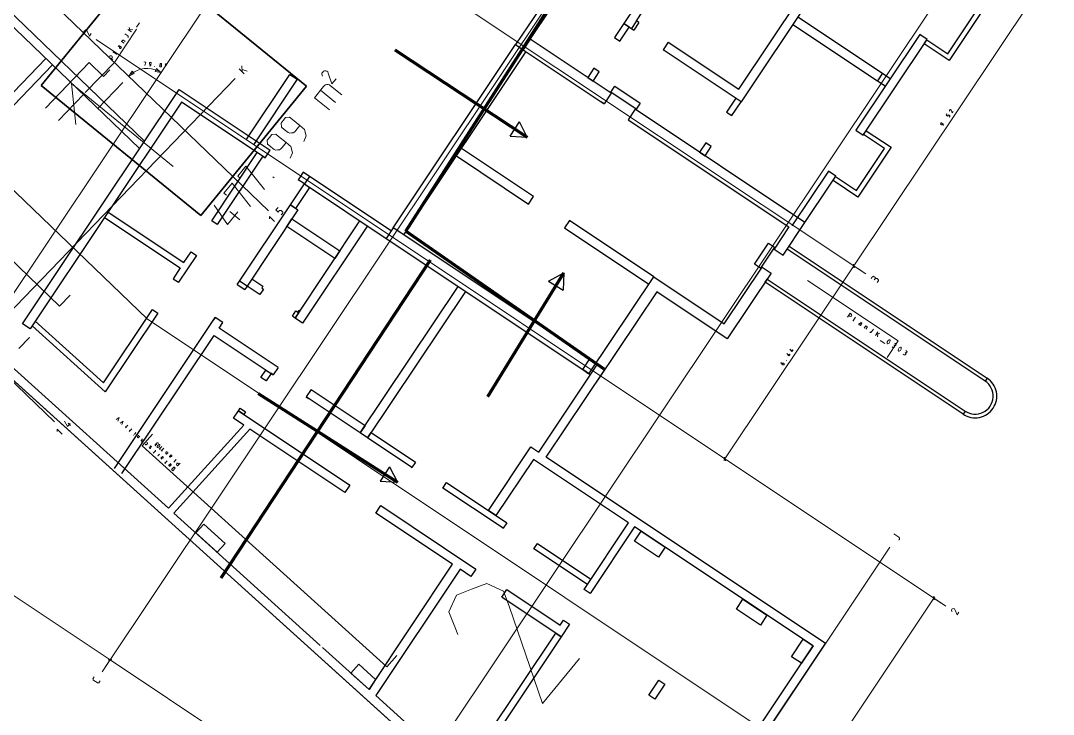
# Model space of a CAD drawing. Header units: metres. Extents: x 2680825 to 2680948, y 1252357 to 1252484.
# Drawn here: x 2680866.26 to 2680894.88, y 1252369.24 to 1252388.48 of the extents above; entities that cross this region are included whole.
import ezdxf

# ---------------------------------------------------------------- set-up
doc = ezdxf.new("R2010")
doc.units = ezdxf.units.M
doc.layers.add('0_BemassungAdo', color=5, linetype='Continuous', lineweight=0)
doc.layers.add('Bemaßung', color=7, linetype='Continuous', lineweight=13)
doc.layers.add('etappierung', color=7, linetype='Continuous')
doc.layers.add('geometrie', color=7, linetype='Continuous')
doc.layers.get('0_BemassungAdo').off()

# ---------------------------------------------------------------- blocks, each defined once
blk = doc.blocks.new('asdölkfasdiouhqreq')
at = {"layer": 'Bemaßung'}
for p, q in [((24.388, 35.534), (24.393, 35.546)), ((24.393, 35.546), (24.403, 35.569)), ((24.403, 35.569), (24.43, 35.578)), ((24.474, 35.509), (24.404, 35.367)), ((24.43, 35.578), (24.452, 35.568)), ((24.452, 35.568), (24.475, 35.558)), ((24.485, 35.531), (24.474, 35.509)), ((24.475, 35.558), (24.485, 35.531)), ((24.404, 35.367), (24.493, 35.376)), ((22.264, 34.114), (23.072, 34.923)), ((23.072, 34.923), (23.072, 31.286)), ((25.086, 34.553), (25.077, 34.649)), ((25.232, 34.539), (25.221, 34.662)), ((25.289, 34.669), (25.228, 34.587)), ((24.295, 34.574), (24.33, 34.577)), ((24.307, 34.45), (24.295, 34.574)), ((24.336, 34.508), (24.302, 34.505)), ((24.33, 34.577), (24.349, 34.579)), ((24.355, 34.51), (24.336, 34.508)), ((24.349, 34.579), (24.365, 34.565)), ((24.369, 34.527), (24.355, 34.51)), ((24.365, 34.565), (24.367, 34.546)), ((24.367, 34.546), (24.369, 34.527)), ((24.48, 34.591), (24.491, 34.482)), ((24.491, 34.482), (24.491, 34.478)), ((24.491, 34.478), (24.493, 34.475)), ((24.493, 34.475), (24.496, 34.473)), ((24.496, 34.473), (24.499, 34.47)), ((24.499, 34.47), (24.502, 34.469)), ((24.502, 34.469), (24.506, 34.469)), ((24.674, 34.518), (24.683, 34.528)), ((24.675, 34.506), (24.674, 34.518)), ((24.676, 34.495), (24.675, 34.506)), ((24.676, 34.569), (24.704, 34.571)), ((24.687, 34.487), (24.676, 34.495)), ((24.683, 34.528), (24.694, 34.529)), ((24.698, 34.488), (24.687, 34.487)), ((24.694, 34.529), (24.728, 34.532)), ((24.732, 34.491), (24.698, 34.488)), ((24.704, 34.571), (24.709, 34.572)), ((24.709, 34.572), (24.715, 34.57)), ((24.715, 34.57), (24.719, 34.567)), ((24.719, 34.567), (24.723, 34.563)), ((24.723, 34.563), (24.726, 34.558)), ((24.726, 34.558), (24.726, 34.553)), ((24.726, 34.553), (24.732, 34.491)), ((24.854, 34.586), (24.889, 34.589)), ((24.862, 34.504), (24.854, 34.586)), ((24.889, 34.589), (24.894, 34.59)), ((24.894, 34.59), (24.9, 34.588)), ((24.9, 34.588), (24.904, 34.584)), ((24.904, 34.584), (24.908, 34.581)), ((24.908, 34.581), (24.911, 34.576)), ((24.911, 34.576), (24.911, 34.571)), ((24.911, 34.571), (24.917, 34.509)), ((25.047, 34.521), (25.061, 34.523)), ((25.061, 34.523), (25.068, 34.523)), ((25.068, 34.523), (25.075, 34.527)), ((25.075, 34.527), (25.08, 34.533)), ((25.08, 34.533), (25.084, 34.538)), ((25.084, 34.538), (25.087, 34.545)), ((25.087, 34.545), (25.086, 34.553)), ((25.301, 34.546), (25.251, 34.618)), ((25.421, 34.516), (25.572, 34.53)), ((24.836, 33.707), (24.742, 33.67)), ((24.802, 33.737), (24.811, 33.743)), ((24.811, 33.743), (24.836, 33.707)), ((24.834, 33.544), (24.818, 33.557)), ((24.856, 33.543), (24.834, 33.544)), ((24.856, 33.583), (24.857, 33.589)), ((24.857, 33.577), (24.856, 33.583)), ((24.872, 33.554), (24.856, 33.543)), ((24.857, 33.589), (24.858, 33.594)), ((24.86, 33.572), (24.857, 33.577)), ((24.858, 33.594), (24.862, 33.599)), ((24.872, 33.554), (24.86, 33.572)), ((24.862, 33.599), (24.866, 33.602)), ((24.866, 33.602), (24.875, 33.609)), ((24.9, 33.572), (24.872, 33.554)), ((24.875, 33.609), (24.885, 33.615)), ((24.885, 33.615), (24.899, 33.613)), ((24.899, 33.613), (24.906, 33.603)), ((24.91, 33.579), (24.9, 33.572)), ((24.906, 33.603), (24.912, 33.593)), ((24.912, 33.593), (24.91, 33.579)), ((24.894, 33.444), (24.898, 33.447)), ((24.984, 33.327), (24.981, 33.314)), ((24.981, 33.314), (24.988, 33.304)), ((24.994, 33.334), (24.984, 33.327)), ((24.988, 33.304), (24.995, 33.294)), ((25.003, 33.34), (24.994, 33.334)), ((24.995, 33.294), (25.008, 33.291)), ((25.013, 33.347), (25.003, 33.34)), ((25.008, 33.291), (25.018, 33.298)), ((25.027, 33.344), (25.013, 33.347)), ((25.018, 33.298), (25.027, 33.304)), ((25.029, 33.357), (25.027, 33.344)), ((25.033, 33.334), (25.027, 33.344)), ((25.027, 33.304), (25.037, 33.31)), ((25.039, 33.364), (25.029, 33.357)), ((25.04, 33.324), (25.033, 33.334)), ((25.037, 33.31), (25.04, 33.324)), ((25.049, 33.371), (25.039, 33.364)), ((25.04, 33.324), (25.054, 33.321)), ((25.063, 33.368), (25.049, 33.371)), ((25.054, 33.321), (25.064, 33.328)), ((25.07, 33.358), (25.063, 33.368)), ((25.064, 33.328), (25.074, 33.335)), ((25.076, 33.348), (25.07, 33.358)), ((25.074, 33.335), (25.076, 33.348)), ((25.118, 33.24), (25.116, 33.23)), ((25.116, 33.23), (25.121, 33.222)), ((25.126, 33.245), (25.118, 33.24)), ((25.121, 33.222), (25.126, 33.215)), ((25.133, 33.25), (25.126, 33.245)), ((25.126, 33.215), (25.137, 33.213)), ((25.143, 33.248), (25.133, 33.25)), ((25.137, 33.213), (25.144, 33.218)), ((25.148, 33.241), (25.143, 33.248)), ((25.144, 33.218), (25.152, 33.223)), ((25.154, 33.233), (25.148, 33.241)), ((25.152, 33.223), (25.154, 33.233)), ((26.305, 31.384), (26.322, 31.584)), ((26.433, 31.575), (26.312, 31.462)), ((26.417, 31.374), (26.358, 31.505)), ((22.958, 29.731), (22.778, 29.103)), ((23.384, 29.641), (23.384, 29.731)), ((23.384, 29.731), (23.744, 29.731)), ((23.744, 29.731), (23.564, 28.923)), ((23.991, 29.641), (23.991, 29.731)), ((23.991, 29.731), (24.35, 29.731)), ((24.35, 29.731), (24.17, 28.923)), ((25.203, 29.651), (25.283, 29.731)), ((25.203, 29.552), (25.203, 29.651)), ((25.203, 29.462), (25.203, 29.552)), ((25.283, 29.731), (25.382, 29.731)), ((25.382, 29.731), (25.481, 29.731)), ((25.481, 29.731), (25.562, 29.651)), ((25.562, 29.651), (25.562, 29.552)), ((25.562, 29.552), (25.562, 29.282)), ((25.809, 29.651), (25.889, 29.731)), ((25.809, 29.552), (25.809, 29.651)), ((25.809, 29.462), (25.809, 29.552)), ((25.889, 29.731), (25.988, 29.731)), ((25.988, 29.731), (26.087, 29.731)), ((26.087, 29.731), (26.168, 29.651)), ((26.168, 29.651), (26.168, 29.552)), ((26.168, 29.552), (26.168, 29.282)), ((27.627, 29.664), (27.639, 29.686)), ((27.794, 29.597), (27.627, 29.327)), ((27.639, 29.686), (27.655, 29.714)), ((27.655, 29.714), (27.685, 29.731)), ((27.685, 29.731), (27.717, 29.731)), ((27.717, 29.731), (27.749, 29.731)), ((27.749, 29.731), (27.778, 29.714)), ((27.778, 29.714), (27.794, 29.686)), ((27.794, 29.686), (27.81, 29.659)), ((27.81, 29.624), (27.794, 29.597)), ((27.81, 29.659), (27.81, 29.624)), ((23.093, 29.282), (23.093, 28.923)), ((25.203, 29.414), (25.203, 29.462)), ((25.222, 29.369), (25.203, 29.414)), ((25.255, 29.335), (25.222, 29.369)), ((25.289, 29.301), (25.255, 29.335)), ((25.335, 29.282), (25.289, 29.301)), ((25.382, 29.282), (25.335, 29.282)), ((25.562, 29.282), (25.382, 29.282)), ((25.562, 29.282), (25.562, 29.116)), ((25.809, 29.414), (25.809, 29.462)), ((25.828, 29.369), (25.809, 29.414)), ((25.861, 29.335), (25.828, 29.369)), ((25.895, 29.301), (25.861, 29.335)), ((25.941, 29.282), (25.895, 29.301)), ((25.988, 29.282), (25.941, 29.282)), ((26.168, 29.282), (25.988, 29.282)), ((26.168, 29.282), (26.168, 29.116)), ((27.021, 28.923), (27.021, 29.462)), ((27.021, 29.462), (27.425, 29.462)), ((27.29, 28.923), (27.29, 29.462)), ((27.425, 29.462), (27.461, 29.462)), ((27.461, 29.462), (27.495, 29.448)), ((27.495, 29.448), (27.52, 29.422)), ((27.52, 29.422), (27.545, 29.397)), ((27.545, 29.397), (27.56, 29.363)), ((27.56, 29.363), (27.56, 29.327)), ((27.56, 29.327), (27.56, 28.923)), ((27.627, 29.327), (27.806, 29.327)), ((15.34, 29.137), (15.389, 29.178)), ((15.389, 29.178), (15.372, 28.977)), ((15.69, 29.153), (15.632, 29.001)), ((15.632, 29.001), (15.744, 28.992)), ((15.714, 29.039), (15.707, 28.95)), ((22.778, 29.103), (23.227, 29.103)), ((24.597, 28.923), (24.597, 28.968)), ((25.452, 28.97), (25.292, 28.923)), ((25.562, 29.116), (25.452, 28.97)), ((26.058, 28.97), (25.898, 28.923)), ((26.168, 29.116), (26.058, 28.97)), ((23.632, 28.304), (23.681, 28.345)), ((23.681, 28.345), (23.664, 28.144)), ((16.728, 28.043), (16.631, 28.08)), ((23.965, 28.119), (23.92, 28.123)), ((23.937, 28.323), (23.93, 28.234)), ((23.93, 28.234), (23.974, 28.23)), ((24.026, 28.316), (23.937, 28.323)), ((23.977, 28.118), (23.965, 28.119)), ((23.974, 28.23), (23.986, 28.23)), ((23.989, 28.122), (23.977, 28.118)), ((23.986, 28.23), (23.997, 28.224)), ((23.998, 28.129), (23.989, 28.122)), ((23.997, 28.224), (24.005, 28.215)), ((24.007, 28.137), (23.998, 28.129)), ((24.005, 28.215), (24.012, 28.206)), ((24.012, 28.148), (24.007, 28.137)), ((24.012, 28.206), (24.016, 28.194)), ((24.013, 28.16), (24.012, 28.148)), ((24.015, 28.182), (24.013, 28.16)), ((24.016, 28.194), (24.015, 28.182)), ((16.62, 27.868), (16.72, 27.896)), ((16.72, 27.896), (16.624, 27.933)), ((16.628, 28.015), (16.728, 28.043)), ((16.704, 27.58), (16.606, 27.585)), ((16.711, 27.727), (16.613, 27.732)), ((16.638, 27.572), (16.64, 27.605)), ((16.646, 27.719), (16.647, 27.752)), ((16.603, 27.427), (16.598, 27.427)), ((16.623, 27.278), (16.624, 27.306)), ((16.688, 27.275), (16.623, 27.278)), ((16.624, 27.306), (16.625, 27.31)), ((16.625, 27.31), (16.627, 27.314)), ((16.627, 27.314), (16.63, 27.317)), ((16.63, 27.317), (16.633, 27.32)), ((16.696, 27.422), (16.631, 27.425)), ((16.633, 27.32), (16.637, 27.321)), ((16.637, 27.321), (16.642, 27.321)), ((16.642, 27.321), (16.691, 27.319)), ((16.681, 27.128), (16.583, 27.133)), ((16.61, 27.017), (16.609, 27.001)), ((16.609, 27.001), (16.609, 26.997)), ((16.609, 26.997), (16.61, 26.992)), ((16.61, 26.992), (16.613, 26.989)), ((16.613, 26.989), (16.616, 26.986)), ((16.616, 27.132), (16.617, 27.159)), ((16.616, 26.986), (16.62, 26.984)), ((16.617, 27.163), (16.619, 27.167)), ((16.617, 27.159), (16.617, 27.163)), ((16.619, 27.167), (16.622, 27.17)), ((16.62, 26.984), (16.624, 26.984)), ((16.622, 27.17), (16.626, 27.173)), ((16.624, 26.984), (16.657, 26.982)), ((16.626, 27.173), (16.63, 27.174)), ((16.63, 27.174), (16.634, 27.174)), ((16.634, 27.174), (16.683, 27.172)), ((16.657, 26.982), (16.661, 26.982)), ((16.661, 26.982), (16.666, 26.983)), ((16.666, 26.983), (16.669, 26.986)), ((16.669, 26.986), (16.672, 26.989)), ((16.672, 26.989), (16.674, 26.993)), ((16.674, 26.998), (16.675, 27.014)), ((16.674, 26.993), (16.674, 26.998)), ((16.56, 26.692), (16.647, 26.688)), ((16.601, 26.851), (16.602, 26.86)), ((16.601, 26.845), (16.601, 26.851)), ((16.605, 26.839), (16.601, 26.845)), ((16.602, 26.86), (16.604, 26.868)), ((16.604, 26.868), (16.608, 26.875)), ((16.611, 26.837), (16.605, 26.839)), ((16.617, 26.836), (16.611, 26.837)), ((16.624, 26.838), (16.617, 26.836)), ((16.627, 26.844), (16.624, 26.838)), ((16.642, 26.871), (16.627, 26.844)), ((16.645, 26.877), (16.642, 26.871)), ((16.651, 26.88), (16.645, 26.877)), ((16.647, 26.688), (16.65, 26.688)), ((16.65, 26.688), (16.653, 26.689)), ((16.657, 26.878), (16.651, 26.88)), ((16.653, 26.689), (16.655, 26.691)), ((16.655, 26.691), (16.657, 26.693)), ((16.664, 26.876), (16.657, 26.878)), ((16.657, 26.693), (16.659, 26.695)), ((16.659, 26.695), (16.659, 26.698)), ((16.66, 26.835), (16.664, 26.844)), ((16.668, 26.871), (16.664, 26.876)), ((16.664, 26.844), (16.667, 26.854)), ((16.667, 26.864), (16.668, 26.871)), ((16.667, 26.854), (16.667, 26.864)), ((16.772, 26.608), (16.751, 26.631)), ((16.751, 26.631), (16.849, 26.626)), ((16.758, 26.712), (16.755, 26.708)), ((16.755, 26.708), (16.755, 26.704)), ((16.755, 26.704), (16.755, 26.7)), ((16.755, 26.7), (16.757, 26.696)), ((16.757, 26.696), (16.76, 26.693)), ((16.758, 26.756), (16.759, 26.777)), ((16.761, 26.715), (16.758, 26.712)), ((16.759, 26.79), (16.77, 26.799)), ((16.759, 26.777), (16.759, 26.79)), ((16.76, 26.693), (16.786, 26.677)), ((16.789, 26.728), (16.761, 26.715)), ((16.77, 26.799), (16.782, 26.798)), ((16.782, 26.798), (16.794, 26.798)), ((16.786, 26.677), (16.819, 26.675)), ((16.822, 26.726), (16.789, 26.728)), ((16.794, 26.798), (16.803, 26.787)), ((16.803, 26.787), (16.802, 26.775)), ((16.802, 26.775), (16.803, 26.781)), ((16.802, 26.764), (16.802, 26.775)), ((16.803, 26.781), (16.805, 26.786)), ((16.805, 26.786), (16.81, 26.79)), ((16.81, 26.79), (16.814, 26.794)), ((16.814, 26.794), (16.82, 26.796)), ((16.819, 26.675), (16.847, 26.688)), ((16.82, 26.796), (16.825, 26.796)), ((16.848, 26.71), (16.822, 26.726)), ((16.825, 26.796), (16.836, 26.795)), ((16.836, 26.795), (16.842, 26.795)), ((16.842, 26.795), (16.847, 26.793)), ((16.847, 26.793), (16.851, 26.788)), ((16.847, 26.688), (16.851, 26.691)), ((16.851, 26.707), (16.848, 26.71)), ((16.851, 26.788), (16.855, 26.784)), ((16.853, 26.703), (16.851, 26.707)), ((16.851, 26.691), (16.853, 26.695)), ((16.853, 26.699), (16.853, 26.703)), ((16.853, 26.695), (16.853, 26.699)), ((16.855, 26.784), (16.857, 26.778)), ((16.857, 26.772), (16.856, 26.751)), ((16.857, 26.778), (16.857, 26.772)), ((16.558, 26.545), (16.553, 26.545)), ((16.578, 26.402), (16.579, 26.424)), ((16.579, 26.424), (16.58, 26.428)), ((16.58, 26.428), (16.582, 26.432)), ((16.582, 26.432), (16.585, 26.435)), ((16.585, 26.435), (16.588, 26.438)), ((16.651, 26.54), (16.586, 26.544)), ((16.588, 26.438), (16.592, 26.44)), ((16.592, 26.44), (16.597, 26.439)), ((16.597, 26.439), (16.646, 26.437)), ((16.611, 26.411), (16.613, 26.439)), ((16.611, 26.402), (16.611, 26.411)), ((16.618, 26.395), (16.611, 26.402)), ((16.627, 26.394), (16.618, 26.395)), ((16.636, 26.394), (16.627, 26.394)), ((16.644, 26.401), (16.636, 26.394)), ((16.646, 26.437), (16.644, 26.41)), ((16.644, 26.41), (16.644, 26.401)), ((16.768, 26.534), (16.748, 26.557)), ((16.748, 26.557), (16.846, 26.552)), ((16.772, 26.387), (16.773, 26.414)), ((16.837, 26.383), (16.772, 26.387)), ((16.773, 26.418), (16.775, 26.422)), ((16.773, 26.414), (16.773, 26.418)), ((16.775, 26.422), (16.778, 26.425)), ((16.778, 26.425), (16.782, 26.428)), ((16.782, 26.428), (16.786, 26.43)), ((16.786, 26.43), (16.79, 26.429)), ((16.79, 26.429), (16.839, 26.427)), ((16.636, 26.257), (16.538, 26.262)), ((16.563, 26.113), (16.564, 26.125)), ((16.573, 26.102), (16.563, 26.113)), ((16.564, 26.125), (16.565, 26.137)), ((16.565, 26.137), (16.575, 26.146)), ((16.57, 26.25), (16.572, 26.282)), ((16.585, 26.102), (16.573, 26.102)), ((16.575, 26.146), (16.587, 26.145)), ((16.612, 26.1), (16.585, 26.102)), ((16.587, 26.145), (16.598, 26.145)), ((16.598, 26.145), (16.596, 26.101)), ((16.616, 26.1), (16.612, 26.1)), ((16.621, 26.102), (16.616, 26.1)), ((16.624, 26.105), (16.621, 26.102)), ((16.627, 26.107), (16.624, 26.105)), ((16.629, 26.111), (16.627, 26.107)), ((16.631, 26.143), (16.629, 26.116)), ((16.629, 26.116), (16.629, 26.111)), ((16.724, 26.094), (16.811, 26.09)), ((16.764, 26.245), (16.766, 26.267)), ((16.766, 26.271), (16.768, 26.275)), ((16.766, 26.267), (16.766, 26.271)), ((16.768, 26.275), (16.771, 26.278)), ((16.771, 26.278), (16.774, 26.281)), ((16.774, 26.281), (16.778, 26.283)), ((16.778, 26.283), (16.783, 26.282)), ((16.783, 26.282), (16.832, 26.28)), ((16.797, 26.245), (16.798, 26.254)), ((16.804, 26.238), (16.797, 26.245)), ((16.798, 26.254), (16.799, 26.282)), ((16.813, 26.237), (16.804, 26.238)), ((16.811, 26.09), (16.814, 26.09)), ((16.822, 26.237), (16.813, 26.237)), ((16.814, 26.09), (16.817, 26.091)), ((16.817, 26.091), (16.819, 26.093)), ((16.819, 26.093), (16.821, 26.095)), ((16.821, 26.095), (16.822, 26.097)), ((16.83, 26.244), (16.822, 26.237)), ((16.822, 26.097), (16.823, 26.1)), ((16.832, 26.28), (16.83, 26.253)), ((16.83, 26.253), (16.83, 26.244)), ((16.525, 25.99), (16.523, 25.958)), ((16.523, 25.958), (16.621, 25.953)), ((16.527, 26.001), (16.525, 25.996)), ((16.525, 25.996), (16.525, 25.99)), ((16.532, 26.005), (16.527, 26.001)), ((16.536, 26.009), (16.532, 26.005)), ((16.542, 26.011), (16.536, 26.009)), ((16.547, 26.011), (16.542, 26.011)), ((16.602, 26.008), (16.547, 26.011)), ((16.608, 26.008), (16.602, 26.008)), ((16.613, 26.005), (16.608, 26.008)), ((16.617, 26.001), (16.613, 26.005)), ((16.621, 25.997), (16.617, 26.001)), ((16.623, 25.991), (16.621, 25.997)), ((16.621, 25.953), (16.622, 25.985)), ((16.622, 25.985), (16.623, 25.991)), ((16.716, 25.947), (16.718, 25.975)), ((16.814, 25.942), (16.716, 25.947)), ((16.718, 25.975), (16.719, 25.99)), ((16.719, 25.99), (16.731, 26.001)), ((16.731, 26.001), (16.746, 26.001)), ((16.746, 26.001), (16.762, 26)), ((16.762, 26), (16.773, 25.987)), ((16.772, 25.972), (16.771, 25.945)), ((16.773, 25.987), (16.772, 25.972)), ((10.672, 24.036), (10.717, 24.04)), ((10.631, 23.999), (10.635, 24.011)), ((10.632, 23.987), (10.631, 23.999)), ((10.643, 23.876), (10.632, 23.987)), ((10.635, 24.011), (10.642, 24.02)), ((10.642, 24.02), (10.65, 24.029)), ((10.644, 23.864), (10.643, 23.876)), ((10.65, 23.853), (10.644, 23.864)), ((10.65, 24.029), (10.661, 24.035)), ((10.659, 23.846), (10.65, 23.853)), ((10.668, 23.838), (10.659, 23.846)), ((10.661, 24.035), (10.672, 24.036)), ((10.68, 23.835), (10.668, 23.838)), ((10.692, 23.836), (10.68, 23.835)), ((10.736, 23.84), (10.692, 23.836)), ((18.104, 17.172), (18.327, 17.558)), ((18.327, 17.558), (18.821, 17.691)), ((18.821, 17.691), (19.208, 17.467)), ((19.208, 17.467), (19.594, 17.244)), ((17.996, 16.97), (18.104, 17.172)), ((19.594, 17.244), (19.727, 16.75)), ((19.727, 16.75), (19.504, 16.364)), ((19.504, 16.364), (17.996, 13.939)), ((37.421, 15.547), (37.43, 15.557)), ((37.422, 15.535), (37.421, 15.547)), ((37.423, 15.524), (37.422, 15.535)), ((37.424, 15.518), (37.423, 15.524)), ((37.427, 15.513), (37.424, 15.518)), ((37.431, 15.509), (37.427, 15.513)), ((37.43, 15.557), (37.442, 15.558)), ((37.436, 15.505), (37.431, 15.509)), ((37.442, 15.504), (37.436, 15.505)), ((37.459, 15.467), (37.441, 15.46)), ((37.442, 15.558), (37.454, 15.559)), ((37.447, 15.504), (37.442, 15.504)), ((37.469, 15.506), (37.447, 15.504)), ((37.454, 15.559), (37.465, 15.551)), ((37.471, 15.486), (37.459, 15.467)), ((37.465, 15.551), (37.466, 15.539)), ((37.466, 15.539), (37.469, 15.506)), ((37.469, 15.506), (37.471, 15.486)), ((37.576, 15.473), (37.576, 15.478)), ((37.757, 15.588), (37.713, 15.584)), ((37.713, 15.584), (37.717, 15.541)), ((37.717, 15.541), (37.739, 15.543)), ((37.744, 15.489), (37.723, 15.487)), ((37.739, 15.543), (37.745, 15.544)), ((37.75, 15.489), (37.744, 15.489)), ((37.745, 15.544), (37.751, 15.542)), ((37.755, 15.492), (37.75, 15.489)), ((37.751, 15.542), (37.755, 15.538)), ((37.755, 15.538), (37.76, 15.534)), ((37.759, 15.497), (37.755, 15.492)), ((37.763, 15.501), (37.759, 15.497)), ((37.76, 15.534), (37.762, 15.529)), ((37.762, 15.529), (37.763, 15.523)), ((37.763, 15.523), (37.764, 15.513)), ((37.765, 15.507), (37.763, 15.501)), ((37.764, 15.513), (37.765, 15.507)), ((37.861, 15.582), (37.864, 15.588)), ((37.864, 15.588), (37.869, 15.599)), ((37.869, 15.599), (37.882, 15.604)), ((37.903, 15.57), (37.869, 15.501)), ((37.869, 15.501), (37.913, 15.505)), ((37.882, 15.604), (37.893, 15.599)), ((37.893, 15.599), (37.904, 15.594)), ((37.908, 15.581), (37.903, 15.57)), ((37.904, 15.594), (37.908, 15.581)), ((29.483, 14.772), (29.495, 14.791)), ((29.485, 14.752), (29.483, 14.772)), ((29.485, 14.752), (29.507, 14.754)), ((29.488, 14.719), (29.485, 14.752)), ((29.489, 14.707), (29.488, 14.719)), ((29.5, 14.698), (29.489, 14.707)), ((29.495, 14.791), (29.514, 14.798)), ((29.512, 14.699), (29.5, 14.698)), ((29.507, 14.754), (29.513, 14.754)), ((29.524, 14.701), (29.512, 14.699)), ((29.513, 14.754), (29.518, 14.752)), ((29.518, 14.752), (29.523, 14.749)), ((29.523, 14.749), (29.527, 14.745)), ((29.533, 14.711), (29.524, 14.701)), ((29.527, 14.745), (29.53, 14.74)), ((29.53, 14.74), (29.531, 14.734)), ((29.531, 14.734), (29.532, 14.723)), ((29.532, 14.723), (29.533, 14.711)), ((29.637, 14.711), (29.636, 14.717)), ((29.796, 14.825), (29.781, 14.747)), ((29.781, 14.747), (29.836, 14.752)), ((29.817, 14.772), (29.821, 14.729)), ((29.942, 14.839), (29.928, 14.761)), ((29.928, 14.761), (29.982, 14.766)), ((29.964, 14.787), (29.968, 14.743)), ((32.884, 14.333), (32.928, 14.337)), ((32.928, 14.337), (32.953, 14.339)), ((32.953, 14.339), (32.975, 14.321)), ((32.975, 14.321), (32.977, 14.297)), ((31.643, 14.167), (31.767, 14.179)), ((31.701, 14.138), (31.698, 14.172)), ((31.703, 14.119), (31.701, 14.138)), ((31.72, 14.105), (31.703, 14.119)), ((31.739, 14.107), (31.72, 14.105)), ((31.758, 14.109), (31.739, 14.107)), ((31.772, 14.126), (31.758, 14.109)), ((31.767, 14.179), (31.77, 14.145)), ((31.77, 14.145), (31.772, 14.126)), ((32.948, 14.136), (32.903, 14.132)), ((32.915, 14.246), (32.937, 14.248)), ((32.961, 14.25), (32.937, 14.248)), ((32.937, 14.248), (32.949, 14.249)), ((32.959, 14.137), (32.948, 14.136)), ((32.949, 14.249), (32.96, 14.245)), ((32.97, 14.143), (32.959, 14.137)), ((32.96, 14.245), (32.97, 14.238)), ((32.98, 14.272), (32.961, 14.25)), ((32.97, 14.238), (32.979, 14.23)), ((32.978, 14.152), (32.97, 14.143)), ((32.977, 14.297), (32.98, 14.272)), ((32.985, 14.162), (32.978, 14.152)), ((32.979, 14.23), (32.985, 14.219)), ((32.985, 14.219), (32.986, 14.207)), ((32.989, 14.173), (32.985, 14.162)), ((32.986, 14.207), (32.988, 14.185)), ((32.988, 14.185), (32.989, 14.173)), ((17.996, 13.939), (19.612, 13.939)), ((31.663, 13.976), (31.662, 13.972)), ((31.662, 13.972), (31.662, 13.969)), ((31.665, 13.979), (31.663, 13.976)), ((31.668, 13.981), (31.665, 13.979)), ((31.671, 13.983), (31.668, 13.981)), ((31.675, 13.984), (31.671, 13.983)), ((31.784, 13.994), (31.675, 13.984)), ((31.68, 13.788), (31.688, 13.798)), ((31.681, 13.777), (31.68, 13.788)), ((31.684, 13.742), (31.681, 13.777)), ((31.746, 13.748), (31.684, 13.742)), ((31.688, 13.798), (31.699, 13.799)), ((31.699, 13.799), (31.711, 13.8)), ((31.711, 13.8), (31.721, 13.792)), ((31.721, 13.792), (31.722, 13.781)), ((31.722, 13.781), (31.725, 13.746)), ((31.751, 13.749), (31.746, 13.748)), ((31.756, 13.751), (31.751, 13.749)), ((31.76, 13.756), (31.756, 13.751)), ((31.763, 13.76), (31.76, 13.756)), ((31.762, 13.798), (31.764, 13.771)), ((31.765, 13.765), (31.763, 13.76)), ((31.764, 13.771), (31.765, 13.765)), ((31.696, 13.612), (31.779, 13.62)), ((31.763, 13.563), (31.702, 13.557)), ((31.769, 13.564), (31.763, 13.563)), ((31.774, 13.566), (31.769, 13.564)), ((31.777, 13.571), (31.774, 13.566)), ((31.781, 13.575), (31.777, 13.571)), ((31.779, 13.62), (31.782, 13.586)), ((31.782, 13.58), (31.781, 13.575)), ((31.782, 13.586), (31.782, 13.58)), ((31.714, 13.427), (31.716, 13.413)), ((31.716, 13.413), (31.716, 13.406)), ((31.716, 13.406), (31.72, 13.399)), ((31.72, 13.399), (31.725, 13.395)), ((31.725, 13.395), (31.731, 13.39)), ((31.731, 13.39), (31.738, 13.388)), ((31.732, 13.242), (31.855, 13.254)), ((31.738, 13.388), (31.746, 13.389)), ((31.739, 13.174), (31.811, 13.224)), ((31.746, 13.389), (31.841, 13.398)), ((31.862, 13.185), (31.78, 13.247)), ((31.709, 13.053), (31.723, 12.902)), ((31.808, 12.881), (31.776, 12.859)), ((31.849, 12.885), (31.808, 12.881)), ((31.885, 12.87), (31.849, 12.885)), ((31.772, 12.855), (31.77, 12.85)), ((31.77, 12.85), (31.77, 12.845)), ((31.77, 12.845), (31.771, 12.839)), ((31.771, 12.839), (31.774, 12.834)), ((31.776, 12.859), (31.772, 12.855)), ((31.774, 12.834), (31.778, 12.832)), ((31.778, 12.832), (31.814, 12.817)), ((31.788, 12.66), (31.785, 12.687)), ((31.788, 12.652), (31.788, 12.66)), ((31.792, 12.646), (31.788, 12.652)), ((31.798, 12.641), (31.792, 12.646)), ((31.803, 12.636), (31.798, 12.641)), ((31.811, 12.634), (31.803, 12.636)), ((31.818, 12.635), (31.811, 12.634)), ((31.814, 12.817), (31.855, 12.821)), ((31.832, 12.636), (31.818, 12.635)), ((31.839, 12.637), (31.832, 12.636)), ((31.845, 12.64), (31.839, 12.637)), ((31.85, 12.646), (31.845, 12.64)), ((31.855, 12.652), (31.85, 12.646)), ((31.855, 12.821), (31.888, 12.842)), ((31.855, 12.68), (31.856, 12.666)), ((31.857, 12.659), (31.855, 12.652)), ((31.858, 12.651), (31.856, 12.666)), ((31.856, 12.666), (31.857, 12.659)), ((31.871, 12.64), (31.858, 12.651)), ((31.886, 12.641), (31.871, 12.64)), ((31.89, 12.867), (31.885, 12.87)), ((31.901, 12.643), (31.886, 12.641)), ((31.888, 12.842), (31.892, 12.846)), ((31.893, 12.862), (31.89, 12.867)), ((31.892, 12.846), (31.894, 12.851)), ((31.893, 12.857), (31.893, 12.862)), ((31.894, 12.851), (31.893, 12.857)), ((31.913, 12.656), (31.901, 12.643)), ((31.909, 12.699), (31.911, 12.672)), ((31.911, 12.672), (31.913, 12.656)), ((31.807, 12.485), (31.805, 12.48)), ((31.805, 12.48), (31.806, 12.475)), ((31.806, 12.475), (31.806, 12.469)), ((31.806, 12.469), (31.809, 12.464)), ((31.811, 12.489), (31.807, 12.485)), ((31.809, 12.464), (31.814, 12.462)), ((31.844, 12.511), (31.811, 12.489)), ((31.814, 12.462), (31.85, 12.447)), ((31.823, 12.29), (31.821, 12.317)), ((31.885, 12.515), (31.844, 12.511)), ((31.85, 12.447), (31.891, 12.451)), ((31.921, 12.5), (31.885, 12.515)), ((31.89, 12.31), (31.892, 12.296)), ((31.891, 12.451), (31.923, 12.472)), ((31.925, 12.497), (31.921, 12.5)), ((31.923, 12.472), (31.927, 12.476)), ((31.928, 12.492), (31.925, 12.497)), ((31.927, 12.476), (31.929, 12.481)), ((31.929, 12.486), (31.928, 12.492)), ((31.929, 12.481), (31.929, 12.486)), ((31.944, 12.329), (31.947, 12.301)), ((31.824, 12.282), (31.823, 12.29)), ((31.828, 12.276), (31.824, 12.282)), ((31.833, 12.271), (31.828, 12.276)), ((31.839, 12.266), (31.833, 12.271)), ((31.846, 12.264), (31.839, 12.266)), ((31.853, 12.265), (31.846, 12.264)), ((31.867, 12.266), (31.853, 12.265)), ((31.874, 12.267), (31.867, 12.266)), ((31.881, 12.27), (31.874, 12.267)), ((31.886, 12.276), (31.881, 12.27)), ((31.89, 12.282), (31.886, 12.276)), ((31.892, 12.289), (31.89, 12.282)), ((31.893, 12.281), (31.892, 12.296)), ((31.892, 12.296), (31.892, 12.289)), ((31.907, 12.27), (31.893, 12.281)), ((31.922, 12.271), (31.907, 12.27)), ((31.937, 12.273), (31.922, 12.271)), ((31.948, 12.286), (31.937, 12.273)), ((31.947, 12.301), (31.948, 12.286)), ((27.746, 9.159), (27.769, 9.161)), ((27.769, 9.161), (27.78, 9.162)), ((27.78, 9.162), (27.791, 9.168)), ((27.791, 9.168), (27.799, 9.177)), ((27.809, 9.21), (27.794, 9.366)), ((27.799, 9.177), (27.806, 9.186)), ((27.806, 9.186), (27.81, 9.198)), ((27.81, 9.198), (27.809, 9.21)), ((27.147, 6.76), (27.152, 6.772)), ((27.152, 6.772), (27.162, 6.794)), ((27.162, 6.794), (27.189, 6.804)), ((27.233, 6.734), (27.163, 6.593)), ((27.163, 6.593), (27.252, 6.601)), ((27.189, 6.804), (27.211, 6.794)), ((27.211, 6.794), (27.234, 6.783)), ((27.244, 6.757), (27.233, 6.734)), ((27.234, 6.783), (27.244, 6.757))]:
    blk.add_line(p, q, dxfattribs=at)
at = {"layer": 'etappierung', "color": 5, "lineweight": 9}
for p, q in [((23.79, 28.464), (25.091, 44.212)), ((15.499, 29.363), (16.66, 43.403)), ((106.986, 41.071), (10.211, 31.792)), ((30.855, 35.78), (32.893, 14.527)), ((15.884, 35.041), (14.389, 5.764)), ((24.447, 35.165), (27.149, 6.988)), ((107.738, 33.236), (10.962, 23.957)), ((26.046, 31.5), (13.555, 32.532)), ((26.032, 31.501), (26.046, 31.5)), ((108.587, 24.38), (11.812, 15.101)), ((27.437, 9.224), (12.512, 7.793)), ((27.422, 9.223), (27.437, 9.224))]:
    blk.add_line(p, q, dxfattribs=at)
at = {"layer": 'etappierung', "color": 5, "lineweight": 0}
for p, q in [((19.339, 29.176), (20.545, 43.776)), ((18.699, 38.779), (18.08, 31.279)), ((24.278, 34.376), (23.119, 34.472)), ((24.264, 34.378), (24.278, 34.376)), ((25.377, 34.482), (24.278, 34.376)), ((25.362, 34.48), (25.377, 34.482)), ((24.233, 33.828), (24.397, 33.839)), ((24.38, 33.756), (24.233, 33.828)), ((24.397, 33.839), (24.38, 33.756)), ((24.797, 33.344), (24.88, 33.362)), ((24.872, 33.198), (24.797, 33.344)), ((24.88, 33.362), (24.872, 33.198)), ((16.451, 31.414), (16.875, 31.379)), ((16.875, 31.379), (16.86, 31.38)), ((18.08, 31.279), (18.503, 31.244)), ((18.503, 31.244), (18.488, 31.245)), ((21.442, 7.237), (19.339, 29.176)), ((16.523, 27.063), (16.057, 17.934)), ((16.523, 27.063), (16.522, 27.048)), ((16.948, 27.041), (16.523, 27.063)), ((16.933, 27.042), (16.948, 27.041)), ((16.057, 17.934), (16.481, 17.913)), ((16.481, 17.913), (16.466, 17.913)), ((32.017, 12.66), (31.73, 15.663)), ((31.471, 12.608), (32.017, 12.66))]:
    blk.add_line(p, q, dxfattribs=at)
at = {"layer": 'etappierung', "color": 5, "lineweight": 35}
for p, q in [((27.126, 35.547), (22.499, 35.547)), ((22.499, 35.547), (22.499, 29.832)), ((27.126, 29.832), (27.126, 35.547)), ((22.499, 29.832), (27.126, 29.832))]:
    blk.add_line(p, q, dxfattribs=at)
at = {"layer": 'etappierung', "color": 5, "lineweight": 5}
for p, q in [((24.312, 33.817), (24.41, 33.79)), ((24.41, 33.79), (24.503, 33.749)), ((24.503, 33.749), (24.589, 33.695)), ((24.589, 33.695), (24.667, 33.629)), ((24.667, 33.629), (24.734, 33.552)), ((24.734, 33.552), (24.789, 33.467)), ((24.789, 33.467), (24.831, 33.374)), ((24.831, 33.374), (24.86, 33.276)), ((11.36, 23.995), (10.609, 31.83)), ((11.36, 23.995), (11.356, 24.045)), ((11.112, 23.971), (11.385, 23.997)), ((11.322, 24.027), (11.399, 23.963)), ((11.365, 23.945), (11.36, 23.995)), ((12.21, 15.14), (11.36, 23.995)), ((42.327, 15.833), (32.855, 14.925)), ((32.855, 14.925), (26.447, 14.311)), ((32.855, 14.925), (32.805, 14.92)), ((32.823, 14.886), (32.886, 14.964)), ((32.878, 14.676), (32.852, 14.95)), ((32.904, 14.93), (32.855, 14.925)), ((26.447, 14.311), (26.397, 14.306)), ((26.479, 14.349), (26.415, 14.272)), ((26.445, 14.336), (26.471, 14.062)), ((27.111, 7.386), (14.674, 6.193)), ((27.079, 7.347), (27.143, 7.424)), ((27.109, 7.411), (27.135, 7.137)), ((27.161, 7.39), (27.111, 7.386))]:
    blk.add_line(p, q, dxfattribs=at)
at = {"layer": 'etappierung', "color": 5, "lineweight": 211}
for p, q in [((29.459, 28.573), (29.901, 24.2)), ((19.684, 25.483), (20.215, 20.941)), ((23.633, 20.498), (27.622, 21.037))]:
    blk.add_line(p, q, dxfattribs=at)
at = {"layer": 'etappierung', "color": 5, "lineweight": 120}
for p, q in [((25.757, 25.156), (34.487, 26.165)), ((26.259, 18.481), (25.757, 25.156)), ((25.553, 24.126), (15.057, 23.053))]:
    blk.add_line(p, q, dxfattribs=at)
at = {"layer": 'etappierung'}
for p, q in [((29.622, 24.587), (30.096, 24.635)), ((29.901, 24.2), (30.096, 24.635)), ((29.622, 24.587), (29.901, 24.2)), ((20.404, 21.379), (19.931, 21.324)), ((19.931, 21.324), (20.215, 20.941)), ((20.404, 21.379), (20.215, 20.941)), ((27.181, 21.218), (27.622, 21.037)), ((27.181, 21.218), (27.245, 20.746)), ((27.622, 21.037), (27.245, 20.746))]:
    blk.add_line(p, q, dxfattribs=at)
at = {"layer": 'geometrie', "color": 7}
for p, q in [((22.865, 32.322), (23.806, 43.714)), ((24.055, 43.693), (23.118, 32.347)), ((20.97, 36.095), (23.162, 35.914)), ((23.141, 35.665), (20.949, 35.846)), ((23.831, 34.911), (22.088, 35.055)), ((23.786, 34.363), (23.831, 34.911)), ((23.043, 34.475), (22.047, 34.557)), ((22.997, 33.927), (23.043, 34.475)), ((24.035, 34.343), (23.786, 34.363)), ((23.994, 33.845), (22.997, 33.927)), ((15.746, 32.351), (14.502, 7.984)), ((17.052, 31.765), (24.827, 32.511)), ((24.827, 32.511), (25.117, 29.491)), ((24.603, 32.238), (17.076, 31.516)), ((24.868, 29.467), (24.603, 32.238)), ((20.772, 31.871), (21.013, 29.358)), ((20.951, 31.888), (21.192, 29.376)), ((17.036, 28.796), (17.175, 31.526)), ((17.076, 31.516), (17.052, 31.765)), ((17.096, 31.518), (17.076, 31.516)), ((17.326, 31.54), (17.196, 28.992)), ((15.948, 31.408), (15.641, 25.395)), ((24.924, 30.19), (27.093, 30.398)), ((27.093, 30.398), (27.117, 30.15)), ((27.117, 30.15), (24.948, 29.942)), ((22.575, 29.508), (24.843, 29.726)), ((22.592, 29.329), (22.575, 29.508)), ((24.861, 29.547), (22.592, 29.329)), ((24.861, 29.547), (24.868, 29.467)), ((24.868, 29.467), (25.117, 29.491)), ((17.196, 28.992), (19.63, 29.226)), ((19.63, 29.226), (19.647, 29.047)), ((21.013, 29.358), (20.655, 29.324)), ((20.655, 29.324), (20.672, 29.145)), ((21.567, 29.231), (20.672, 29.145)), ((21.192, 29.376), (21.55, 29.41)), ((21.547, 29.229), (21.567, 29.231)), ((21.55, 29.41), (21.567, 29.231)), ((22.612, 29.331), (22.592, 29.329)), ((19.647, 29.047), (17.036, 28.796)), ((19.627, 29.045), (19.647, 29.047)), ((20.672, 29.145), (20.692, 29.147)), ((25.222, 28.396), (24.973, 28.373)), ((24.993, 28.164), (24.973, 28.373)), ((24.973, 28.373), (24.981, 28.293)), ((25.242, 28.187), (25.222, 28.396)), ((21.769, 27.855), (24.297, 28.097)), ((24.297, 28.097), (24.993, 28.164)), ((24.297, 28.097), (24.321, 27.848)), ((24.313, 27.923), (24.297, 28.097)), ((25.242, 28.187), (24.993, 28.164)), ((24.993, 28.164), (25.01, 27.99)), ((24.993, 28.164), (25.253, 25.452)), ((25.502, 25.476), (25.242, 28.187)), ((21.655, 27.844), (21.769, 27.855)), ((21.655, 27.844), (21.735, 27.851)), ((21.655, 27.844), (21.679, 27.595)), ((21.793, 27.606), (21.769, 27.855)), ((24.321, 27.848), (21.793, 27.606)), ((23.773, 27.796), (24.022, 27.819)), ((23.926, 26.204), (23.773, 27.796)), ((24.022, 27.819), (24.175, 26.228)), ((25.01, 27.99), (24.313, 27.923)), ((15.55, 27.258), (20.561, 27.739)), ((20.4, 27.472), (20.584, 27.49)), ((20.561, 27.739), (20.481, 27.731)), ((20.584, 27.49), (20.561, 27.739)), ((21.793, 27.606), (21.679, 27.595)), ((21.829, 27.238), (21.793, 27.606)), ((22.032, 27.629), (22.067, 27.261)), ((15.573, 27.009), (20.152, 27.448)), ((20.152, 27.448), (20.34, 25.488)), ((20.588, 25.512), (20.4, 27.472)), ((21.834, 27.178), (21.829, 27.238)), ((22.014, 27.195), (21.834, 27.178)), ((22.067, 27.261), (22.008, 27.255)), ((22.008, 27.255), (22.014, 27.195)), ((35.019, 26.389), (31.686, 26.069)), ((21.937, 26.103), (22.117, 26.121)), ((21.943, 26.044), (21.937, 26.103)), ((21.946, 26.014), (21.943, 26.044)), ((21.946, 26.014), (25.17, 26.323)), ((25.194, 26.074), (21.97, 25.765)), ((22.117, 26.121), (22.122, 26.061)), ((22.122, 26.061), (22.182, 26.067)), ((22.182, 26.067), (22.185, 26.037)), ((24.175, 26.228), (23.926, 26.204)), ((25.601, 25.486), (31.686, 26.069)), ((31.686, 26.069), (31.709, 25.82)), ((31.709, 25.82), (35.043, 26.14)), ((22.185, 26.037), (21.946, 26.014)), ((21.97, 25.765), (21.946, 26.014)), ((32.058, 25.854), (31.709, 25.82)), ((31.709, 25.82), (31.967, 23.134)), ((32.315, 23.167), (32.058, 25.854)), ((18.714, 25.578), (18.963, 25.602)), ((18.747, 25.237), (18.714, 25.578)), ((18.963, 25.602), (19.048, 25.61)), ((18.963, 25.602), (19.317, 21.911)), ((18.98, 25.423), (18.963, 25.602)), ((19.048, 25.61), (19.065, 25.431)), ((20.072, 25.709), (20.316, 25.732)), ((20.09, 25.53), (20.072, 25.709)), ((20.333, 25.553), (20.09, 25.53)), ((20.11, 25.531), (20.09, 25.53)), ((20.316, 25.732), (20.333, 25.553)), ((20.34, 25.488), (20.332, 25.568)), ((20.588, 25.512), (20.34, 25.488)), ((25.601, 25.486), (25.253, 25.452)), ((26.226, 18.969), (25.601, 25.486)), ((25.635, 25.138), (31.719, 25.721)), ((15.631, 25.196), (15.352, 19.733)), ((18.766, 25.036), (15.631, 25.196)), ((15.641, 25.395), (18.747, 25.237)), ((19.065, 25.431), (18.98, 25.423)), ((19.045, 25.429), (19.065, 25.431)), ((25.253, 25.452), (25.878, 18.935)), ((28.257, 25.389), (28.485, 23.001)), ((28.734, 23.025), (28.505, 25.413)), ((19.068, 21.887), (18.766, 25.036)), ((15.549, 23.584), (15.59, 24.382)), ((15.59, 24.382), (15.919, 24.365)), ((15.919, 24.365), (15.878, 23.567)), ((20.693, 24.418), (20.445, 24.394)), ((20.616, 22.603), (20.445, 24.394)), ((20.445, 24.394), (20.452, 24.314)), ((20.693, 24.418), (20.865, 22.627)), ((34.037, 24.116), (33.574, 24.071)), ((33.574, 24.071), (33.591, 23.892)), ((34.609, 24.17), (34.037, 24.116)), ((34.037, 24.116), (34.061, 23.867)), ((34.054, 23.936), (34.037, 24.116)), ((32.549, 23.973), (32.241, 23.943)), ((32.241, 23.943), (32.258, 23.764)), ((32.258, 23.764), (32.566, 23.794)), ((32.547, 23.792), (32.566, 23.794)), ((32.566, 23.794), (32.549, 23.973)), ((33.591, 23.892), (34.054, 23.936)), ((33.611, 23.894), (33.591, 23.892)), ((34.309, 23.891), (34.061, 23.867)), ((34.061, 23.867), (34.068, 23.787)), ((34.317, 23.811), (34.068, 23.787)), ((34.309, 23.891), (34.633, 23.922)), ((34.317, 23.811), (34.309, 23.891)), ((15.878, 23.567), (15.549, 23.584)), ((31.967, 23.134), (31.958, 23.228)), ((32.333, 23.189), (32.532, 23.208)), ((32.413, 22.353), (32.333, 23.189)), ((32.532, 23.208), (32.612, 22.372)), ((20.616, 22.603), (25.482, 23.069)), ((28.485, 23.001), (28.734, 23.025)), ((32.315, 23.167), (31.967, 23.134)), ((20.865, 22.627), (20.616, 22.603)), ((25.505, 22.821), (20.64, 22.354)), ((34.411, 22.836), (34.162, 22.812)), ((34.41, 20.225), (34.162, 22.812)), ((34.162, 22.812), (34.169, 22.733)), ((34.411, 22.836), (34.635, 20.498)), ((20.64, 22.354), (20.616, 22.603)), ((20.64, 22.354), (20.819, 22.371)), ((20.781, 20.887), (20.64, 22.354)), ((20.819, 22.371), (20.96, 20.904)), ((32.392, 22.371), (32.043, 22.338)), ((32.043, 22.338), (32.052, 22.243)), ((32.043, 22.338), (32.555, 17.005)), ((32.932, 16.74), (32.392, 22.371)), ((32.612, 22.372), (32.413, 22.353)), ((19.317, 21.911), (19.068, 21.887)), ((19.315, 21.931), (19.317, 21.911)), ((28.849, 21.831), (28.6, 21.807)), ((28.6, 21.807), (28.868, 19.011)), ((29.117, 19.035), (28.849, 21.831)), ((20.779, 20.906), (20.781, 20.887)), ((20.96, 20.904), (20.781, 20.887)), ((34.635, 20.498), (39.52, 20.966)), ((19.167, 20.862), (19.415, 20.886)), ((19.411, 18.315), (19.167, 20.862)), ((19.415, 20.886), (19.718, 17.732)), ((19.417, 20.866), (19.415, 20.886)), ((39.793, 20.741), (34.41, 20.225)), ((34.393, 20.404), (33.93, 20.36)), ((33.95, 20.362), (33.93, 20.36)), ((33.93, 20.36), (33.947, 20.181)), ((36.977, 20.471), (37.246, 17.666)), ((37.226, 20.495), (37.495, 17.689)), ((32.905, 20.262), (32.597, 20.232)), ((32.597, 20.232), (32.614, 20.053)), ((32.614, 20.053), (32.922, 20.083)), ((32.885, 20.26), (32.905, 20.262)), ((32.922, 20.083), (32.905, 20.262)), ((33.947, 20.181), (34.41, 20.225)), ((20.879, 19.862), (21.058, 19.879)), ((21.071, 17.862), (20.879, 19.862)), ((20.881, 19.842), (20.879, 19.862)), ((21.058, 19.879), (21.25, 17.879)), ((15.348, 19.653), (15.26, 17.917)), ((25.878, 18.935), (26.226, 18.969)), ((25.903, 18.677), (25.878, 18.935)), ((25.878, 18.935), (25.898, 18.726)), ((25.898, 18.726), (29.117, 19.035)), ((26.251, 18.71), (26.226, 18.969)), ((26.226, 18.969), (26.246, 18.76)), ((29.117, 19.035), (29.341, 16.697)), ((21.192, 18.486), (23.306, 18.689)), ((23.306, 18.689), (23.331, 18.43)), ((23.331, 18.43), (26.251, 18.71)), ((28.847, 18.708), (25.927, 18.428)), ((29.071, 16.37), (28.847, 18.708)), ((15.26, 17.917), (15.294, 18.593)), ((15.26, 17.917), (19.411, 18.315)), ((15.294, 18.593), (15.623, 18.576)), ((15.623, 18.576), (15.591, 17.949)), ((21.216, 18.237), (21.192, 18.486)), ((23.081, 18.416), (21.216, 18.237)), ((23.384, 15.262), (23.081, 18.416)), ((23.355, 18.181), (26.275, 18.461)), ((19.435, 18.066), (15.247, 17.665)), ((19.469, 17.708), (19.435, 18.066)), ((24.243, 8.918), (23.355, 18.181)), ((15.591, 17.949), (15.26, 17.917)), ((19.718, 17.732), (19.716, 17.752)), ((21.069, 17.882), (21.071, 17.862)), ((21.25, 17.879), (21.071, 17.862)), ((15.247, 17.665), (14.767, 8.261)), ((19.718, 17.732), (19.469, 17.708)), ((38.982, 17.571), (35.808, 17.267)), ((37.495, 17.689), (37.246, 17.666)), ((37.246, 17.666), (37.271, 17.407)), ((37.495, 17.689), (37.519, 17.431)), ((39.006, 17.322), (38.982, 17.571)), ((35.808, 17.267), (35.832, 17.018)), ((35.832, 17.018), (39.006, 17.322)), ((38.862, 17.308), (38.991, 17.321)), ((38.941, 16.483), (38.862, 17.308)), ((38.991, 17.321), (39.058, 16.624)), ((31.151, 17.091), (31.847, 17.158)), ((31.17, 16.892), (31.151, 17.091)), ((31.866, 16.959), (31.17, 16.892)), ((32.555, 17.005), (31.818, 16.934)), ((31.818, 16.934), (31.847, 16.636)), ((31.847, 17.158), (31.866, 16.959)), ((34.445, 17.136), (32.634, 16.962)), ((32.658, 16.714), (34.469, 16.887)), ((34.325, 16.873), (34.454, 16.886)), ((34.469, 16.887), (34.445, 17.136)), ((34.454, 16.886), (34.521, 16.189)), ((35.847, 17.019), (35.976, 17.032)), ((35.914, 16.323), (35.847, 17.019)), ((35.976, 17.032), (36.055, 16.206)), ((19.567, 16.683), (19.816, 16.707)), ((19.756, 14.713), (19.567, 16.683)), ((19.816, 16.707), (19.986, 14.936)), ((19.818, 16.687), (19.816, 16.707)), ((21.169, 16.837), (21.348, 16.854)), ((21.339, 15.066), (21.169, 16.837)), ((21.171, 16.817), (21.169, 16.837)), ((21.348, 16.854), (21.518, 15.083)), ((29.341, 16.697), (31.221, 16.877)), ((31.221, 16.877), (31.25, 16.579)), ((31.847, 16.636), (32.932, 16.74)), ((32.046, 16.655), (32.146, 16.664)), ((32.676, 10.088), (32.046, 16.655)), ((32.146, 16.664), (32.775, 10.098)), ((34.404, 16.048), (34.325, 16.873)), ((40.592, 16.641), (38.941, 16.483)), ((39.058, 16.624), (40.451, 16.758)), ((31.25, 16.579), (29.071, 16.37)), ((30.952, 16.55), (31.051, 16.56)), ((31.581, 9.983), (30.952, 16.55)), ((31.051, 16.56), (31.681, 9.993)), ((34.521, 16.189), (35.914, 16.323)), ((36.055, 16.206), (34.404, 16.048)), ((21.175, 15.05), (23.384, 15.262)), ((15.388, 14.475), (19.739, 14.892)), ((19.739, 14.892), (19.756, 14.713)), ((19.986, 14.936), (20.15, 14.952)), ((20.13, 14.95), (20.15, 14.952)), ((20.15, 14.952), (20.169, 14.753)), ((21.175, 15.05), (21.195, 15.052)), ((21.194, 14.851), (21.175, 15.05)), ((23.403, 15.063), (21.194, 14.851)), ((23.97, 9.143), (23.403, 15.063)), ((19.756, 14.713), (15.405, 14.296)), ((20.169, 14.753), (19.756, 14.713)), ((23.095, 14.813), (23.424, 14.844)), ((23.172, 14.017), (23.095, 14.813)), ((23.424, 14.844), (23.5, 14.048)), ((23.5, 14.048), (23.172, 14.017)), ((20.035, 11.808), (20.532, 11.856)), ((20.054, 11.609), (20.035, 11.808)), ((20.532, 11.856), (20.551, 11.657)), ((20.551, 11.657), (20.054, 11.609)), ((23.419, 11.435), (23.748, 11.466)), ((23.748, 11.466), (23.824, 10.67)), ((23.495, 10.639), (23.419, 11.435)), ((23.824, 10.67), (23.495, 10.639)), ((32.775, 10.098), (32.676, 10.088)), ((31.681, 9.993), (31.581, 9.983)), ((23.362, 9.416), (23.939, 9.471)), ((23.939, 9.471), (23.97, 9.143)), ((23.393, 9.088), (23.362, 9.416)), ((14.502, 7.984), (24.243, 8.918)), ((14.767, 8.261), (23.97, 9.143)), ((23.97, 9.143), (23.393, 9.088))]:
    blk.add_line(p, q, dxfattribs=at)
for radius, start, end in [(0.5, 185.4757, 5.4781), (0.6, 342.9731, 5.4786), (0.6, 185.4752, 207.9807), (0.6, 207.9743, 230.477), (0.6, 320.4768, 342.9795), (0.6, 230.4692, 252.9769), (0.6, 252.973, 275.4786), (0.6, 275.4752, 297.9808), (0.6, 297.9769, 320.4846)]:
    blk.add_arc((32.178, 10.04), radius, start, end, dxfattribs=at)
blk = doc.blocks.new('A$Cbb9cbaab')
blk.add_blockref('asdölkfasdiouhqreq', (-9.862, -4.002))

msp = doc.modelspace()

# ---------------------------------------------------------------- block references
at = {"layer": '0_BemassungAdo', "rotation": 50.80316544729117}
msp.add_blockref('A$Cbb9cbaab', (2680883.288, 1252356.959), dxfattribs=at)

doc.saveas('drawing.dxf')
